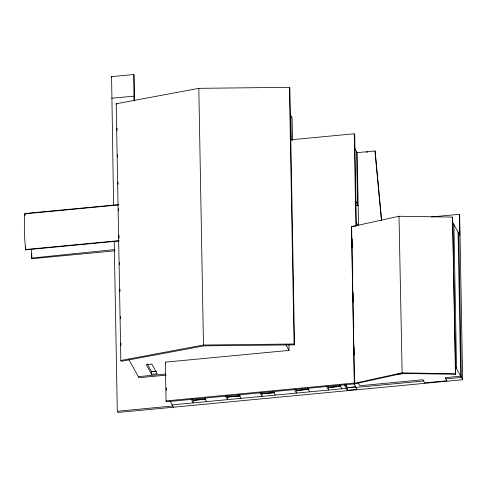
<?xml version="1.0" encoding="UTF-8"?>
<svg xmlns="http://www.w3.org/2000/svg" width="487" height="487" viewBox="0 0 487 487"><rect width="100%" height="100%" fill="white"/><g stroke="black" fill="none" stroke-linecap="round" stroke-linejoin="round"><path stroke-width="0.73" d="M24.782 215.918L24.977 213.501L118.323 204.631M290.489 139.836L354.244 133.779L355.912 225.98L351.474 226.4L351.626 226.674L399.005 216.258L452.581 217.086L455.729 374.278L402.146 373.456L354.773 383.872L166.511 401.757L166.049 400.923L165.349 362.158L289.041 350.403L288.931 344.333M116.198 103.786L198.824 88.336L289.424 87.325L289.887 88.165L294.532 344.851L203.931 345.861L121.306 361.311L120.843 360.471L116.198 103.786L116.661 104.62M120.843 360.471L203.469 345.021L294.069 344.011L294.532 344.851M31.332 249.107L31.497 258.086L114.372 249.594M113.587 205.258L111.578 76.629L133.767 74.523L134.089 75.108L134.558 100.888M111.766 98.252L133.955 96.146L133.767 74.523M354.7 148.139L357.19 152.644L374.941 150.958L375.173 151.378L381.644 220.611M366.297 152.218L367.776 152.078M24.983 213.83L118.329 204.96M355.93 205.764L358.146 205.551L355.808 201.314M118.98 240.986L25.634 249.855L25.628 249.521L118.974 240.651M431.458 216.952L459.43 214.298L459.661 214.712L462.65 379.726L117.97 412.477L117.3 411.265L114.226 241.363M31.497 258.086L31.844 258.713L115.042 250.811M155.737 371.295L151.579 371.691L151.627 374.308L157.173 373.785L151.828 364.093L146.277 364.623L151.627 374.308M156.437 371.331L151.579 371.794L147.299 363.941M138.314 376.634L165.543 374.046M166.146 375.136L138.917 377.723L129.055 359.863M396.248 374.339L407.546 373.267M166.049 400.923L354.311 383.032L354.773 383.872M205.77 399.084L193.193 400.277L193.242 402.901L191.111 399.042M240.158 395.815L227.587 397.015L227.636 399.632L225.505 395.773M261.263 392.461L261.976 393.746L274.546 392.552M295.658 389.192L296.364 390.477L308.198 389.35M340.37 386.294L328.536 387.421L328.585 390.038L326.454 386.179M205.77 399.188L193.199 400.387L192.487 398.993M240.158 395.925L227.587 397.118L226.875 395.724M274.552 392.656L261.976 393.849L261.269 392.565M308.941 389.387L296.37 390.58L295.658 389.296M340.37 386.398L328.542 387.524L327.83 386.136M345.447 384.322L347.274 387.628L355.486 386.842M355.492 386.952L347.274 387.731L345.453 384.426M172.167 404.904L346.281 388.358M355.985 387.433L423.66 381.004M445.849 378.898L461.378 377.419L458.772 233.364M117.3 411.265L172.769 405.994M344.26 384.7L347.322 390.245L357.026 389.32L353.964 383.774M455.729 374.278L455.418 373.718L401.836 372.89L354.463 383.306L351.626 226.674M452.983 222.888L459.813 235.251L459.43 214.298M354.244 133.779L354.706 134.619L356.362 226.059M455.595 366.942L462.65 379.726M356.186 222.267L357.908 225.384M290.124 114.22L292.109 117.817L292.517 140.39M402.146 373.456L399.005 216.258M358.341 383.239L359.729 385.753L422.966 379.744L424.701 382.892L446.889 380.785L445.148 377.638L460.684 376.165L458.072 232.104M339.768 384.919L341.898 388.772M286.033 344.942L289.041 350.403M307.595 387.975L309.726 391.834M294.282 389.241L296.413 393.094L296.364 390.477M111.578 76.629L111.9 77.214M273.207 391.244L275.338 395.097M259.894 392.504L262.024 396.363L261.976 393.746M238.819 394.507L240.943 398.366M204.777 398.421L206.555 401.635M165.349 362.158L165.811 362.992M169.993 400.971L173.439 407.211M25.336 246.538L25.628 249.521M374.941 150.958L381.412 220.191M453.908 224.556L456.514 368.616M452.581 217.086L455.418 373.718M357.19 152.644L358.499 225.012M356.569 151.518L357.525 204.424M352.15 238.892L352.314 247.993M352.643 266.2L352.795 274.54M353.124 292.748L353.288 301.855M353.617 320.056L353.769 328.402M354.098 346.61L354.25 354.95M354.591 373.919L354.749 382.405M351.474 226.4L354.311 383.032M347.274 387.628L347.322 390.245M290.836 115.51L291.287 140.341M289.424 87.325L294.069 344.011M198.824 88.336L203.469 345.021M166.262 387.689L166.31 390.684M133.955 96.146L134.035 100.681M117.087 128.166L117.124 130.443M117.568 154.744L117.604 157.021M118.061 182.083L118.104 184.36M118.542 208.661L118.585 210.944M119.023 235.245L119.078 238.283M119.516 262.584L119.559 264.861M119.997 289.162L120.039 291.439M120.496 316.501L120.532 318.784M120.977 343.085L121.013 345.362M31.746 253.477L31.844 258.713M25.634 249.855A44.914 8.2 84.6 0 1 24.977 213.501"/></g></svg>
